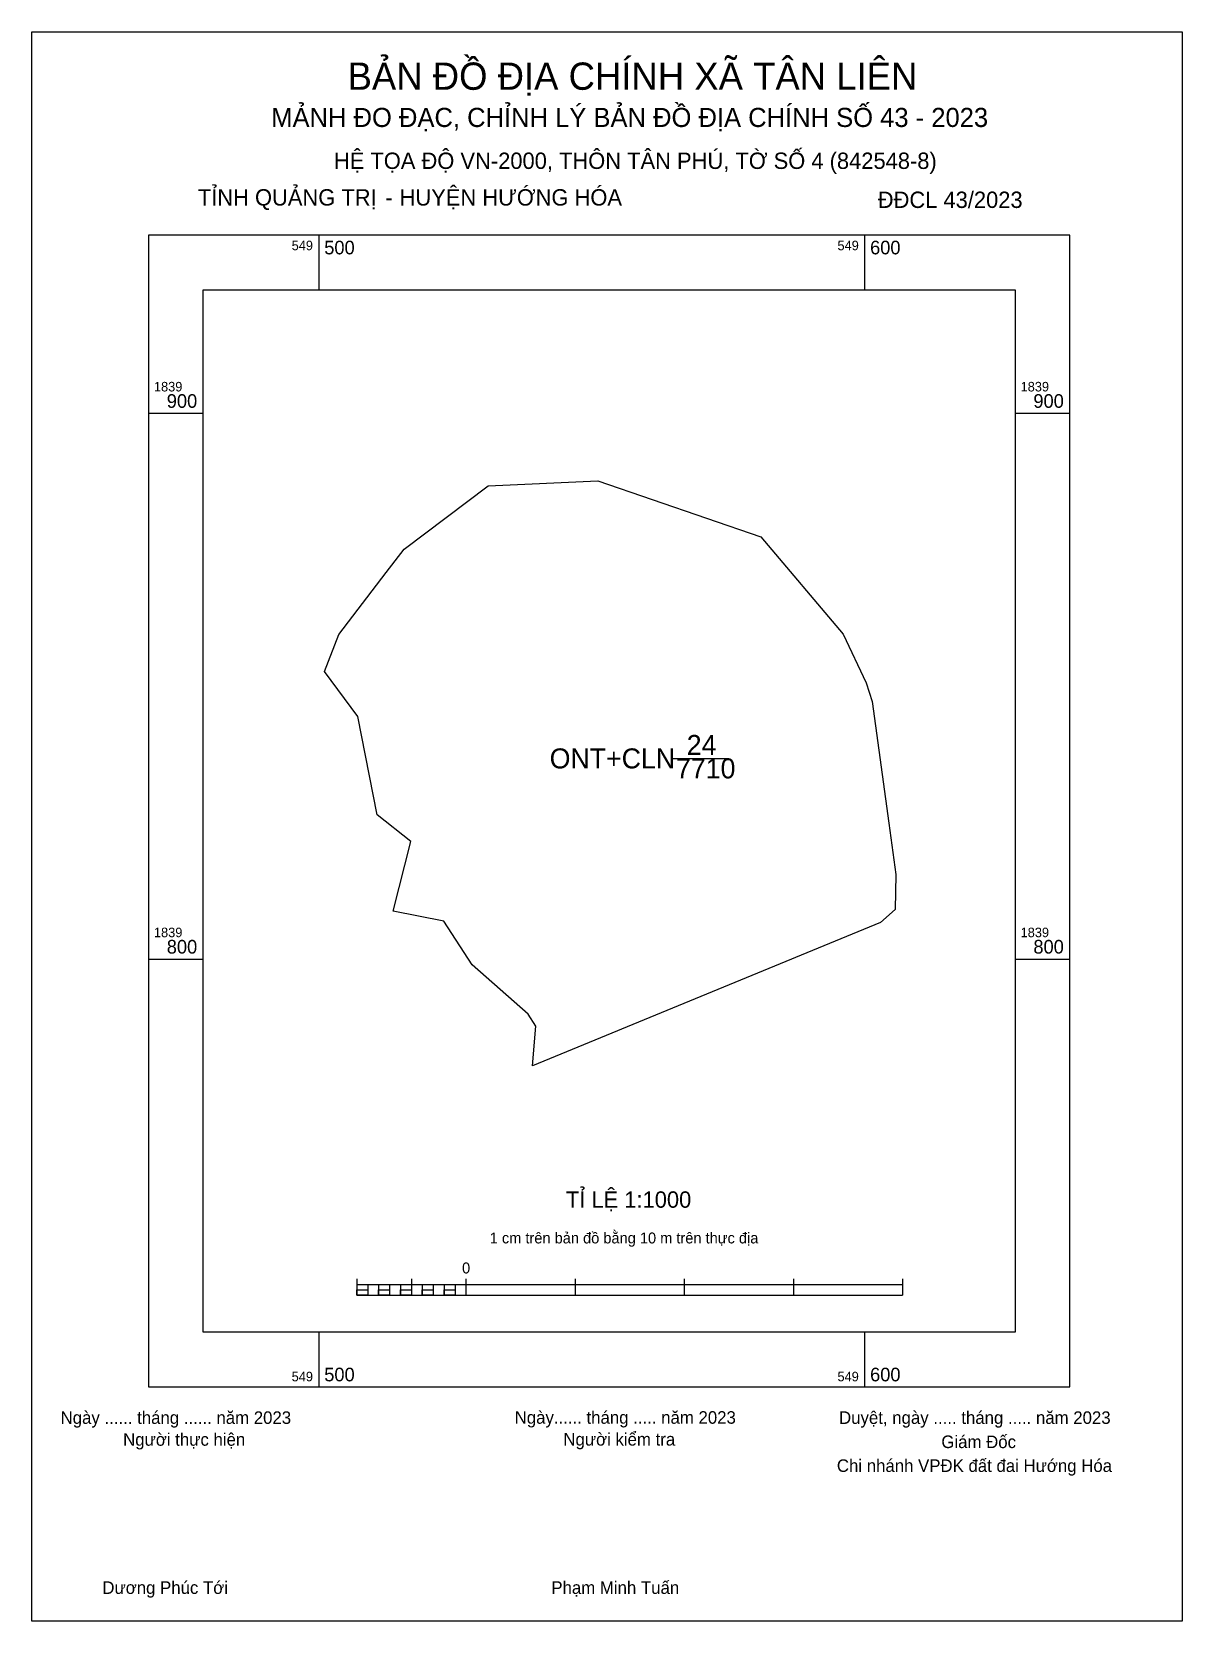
# Model space of a CAD drawing. Extents: x 549447 to 549658, y 1839679 to 1839970.
import ezdxf

# ---------------------------------------------------------------- set-up
doc = ezdxf.new("R2010")
doc.units = 0
for name, color, linetype in [('Level 1', 7, 'Continuous'), ('Level 10', 7, 'Continuous'), ('Level 2', 7, 'Continuous'), ('Level 6', 7, 'Continuous'), ('Level 62', 7, 'Continuous'), ('Level 63', 7, 'Continuous')]:
    doc.layers.add(name, color=color, linetype=linetype)

msp = doc.modelspace()

# ---------------------------------------------------------------- linework, layer by layer
at = {"layer": 'Level 1'}
for p, q in [((549447.42, 1839969.9), (549447.42, 1839969.9)), ((549658.19, 1839678.67), (549658.19, 1839678.67))]:
    msp.add_line(p, q, dxfattribs=at)
at = {"layer": 'Level 10'}
msp.add_lwpolyline([(549501.06, 1839852.69), (549503.69, 1839859.49), (549512.33, 1839870.8), (549515.62, 1839875.11), (549531.06, 1839886.69), (549551.14, 1839887.64), (549581.01, 1839877.33), (549596.1, 1839859.53), (549600.29, 1839850.62), (549601.36, 1839847.17), (549604.45, 1839824.89), (549605.75, 1839815.46), (549605.62, 1839809.06), (549602.89, 1839806.69), (549539.15, 1839780.41), (549539.78, 1839787.72), (549538.36, 1839789.87), (549528.1, 1839798.96), (549522.89, 1839806.91), (549513.64, 1839808.75), (549516.84, 1839821.55), (549510.71, 1839826.4), (549507.18, 1839844.44)], close=True, dxfattribs=at)
at = {"layer": 'Level 2'}
msp.add_lwpolyline([(549447.42, 1839969.9), (549658.18, 1839969.9), (549658.18, 1839678.67), (549447.42, 1839678.67)], close=True, dxfattribs=at)
at = {"layer": 'Level 62'}
msp.add_lwpolyline([(549478.8, 1839922.62), (549627.58, 1839922.62), (549627.58, 1839731.62), (549478.8, 1839731.62)], close=True, dxfattribs=at)
at = {"layer": 'Level 63'}
for p, q in [((549447.42, 1839964.9), (549447.42, 1839969.9)), ((549447.42, 1839969.9), (549452.42, 1839969.9)), ((549447.42, 1839964.9), (549447.42, 1839969.9)), ((549447.42, 1839969.9), (549452.42, 1839969.9)), ((549653.18, 1839969.9), (549658.18, 1839969.9)), ((549653.18, 1839969.9), (549658.18, 1839969.9)), ((549658.18, 1839969.9), (549658.18, 1839964.9)), ((549658.18, 1839969.9), (549658.18, 1839964.9)), ((549447.42, 1839964.9), (549447.42, 1839964.9)), ((549447.42, 1839964.9), (549447.42, 1839964.9)), ((549500, 1839932.62), (549500, 1839922.62)), ((549600, 1839932.62), (549600, 1839922.62)), ((549468.8, 1839900), (549478.8, 1839900)), ((549627.58, 1839900), (549637.58, 1839900)), ((549564.91, 1839836.77), (549575.14, 1839836.77)), ((549468.8, 1839800), (549478.8, 1839800)), ((549627.58, 1839800), (549637.58, 1839800)), ((549506.96, 1839741.39), (549506.96, 1839738.39)), ((549506.96, 1839740.39), (549606.96, 1839740.39)), ((549508.96, 1839740.39), (549508.96, 1839738.39)), ((549510.96, 1839740.39), (549510.96, 1839738.39)), ((549512.96, 1839740.39), (549512.96, 1839738.39)), ((549514.96, 1839740.39), (549514.96, 1839738.39)), ((549516.96, 1839741.39), (549516.96, 1839738.39)), ((549516.96, 1839740.39), (549516.96, 1839738.39)), ((549518.96, 1839740.39), (549518.96, 1839738.39)), ((549520.96, 1839740.39), (549520.96, 1839738.39)), ((549522.96, 1839740.39), (549522.96, 1839738.39)), ((549524.96, 1839740.39), (549524.96, 1839738.39)), ((549526.96, 1839741.39), (549526.96, 1839738.39)), ((549526.96, 1839740.39), (549526.96, 1839738.39)), ((549546.96, 1839741.39), (549546.96, 1839738.39)), ((549566.96, 1839741.39), (549566.96, 1839738.39)), ((549586.96, 1839741.39), (549586.96, 1839738.39)), ((549606.96, 1839741.39), (549606.96, 1839738.39)), ((549506.96, 1839738.39), (549606.96, 1839738.39)), ((549500, 1839731.62), (549500, 1839721.62)), ((549600, 1839731.62), (549600, 1839721.62)), ((549447.42, 1839678.67), (549447.42, 1839683.67)), ((549447.42, 1839678.67), (549447.42, 1839683.67)), ((549658.18, 1839683.67), (549658.18, 1839678.67)), ((549658.18, 1839683.67), (549658.18, 1839678.67)), ((549452.42, 1839678.67), (549447.42, 1839678.67)), ((549452.42, 1839678.67), (549447.42, 1839678.67)), ((549658.18, 1839678.67), (549653.18, 1839678.67)), ((549658.18, 1839678.67), (549653.18, 1839678.67))]:
    msp.add_line(p, q, dxfattribs=at)
for points in [[(549468.8, 1839932.62), (549468.8, 1839721.62), (549637.58, 1839721.62), (549637.58, 1839932.62)], [(549506.96, 1839739.39), (549508.96, 1839739.39), (549508.96, 1839738.39), (549506.96, 1839738.39)], [(549506.96, 1839739.39), (549508.96, 1839739.39), (549508.96, 1839738.39), (549506.96, 1839738.39)], [(549510.96, 1839739.39), (549512.96, 1839739.39), (549512.96, 1839738.39), (549510.96, 1839738.39)], [(549514.96, 1839739.39), (549516.96, 1839739.39), (549516.96, 1839738.39), (549514.96, 1839738.39)], [(549518.96, 1839739.39), (549520.96, 1839739.39), (549520.96, 1839738.39), (549518.96, 1839738.39)], [(549522.96, 1839739.39), (549524.96, 1839739.39), (549524.96, 1839738.39), (549522.96, 1839738.39)]]:
    msp.add_lwpolyline(points, close=True, dxfattribs=at)

# ---------------------------------------------------------------- texts
at = {"layer": 'Level 1'}
for s, p in [('ONT+CLN', (549542.3, 1839834.93)), ('24', (549567.41, 1839837.4)), ('7710', (549565.45, 1839833.1))]:
    msp.add_text(s, height=3.66, dxfattribs=at).set_placement(p)
at = {"layer": 'Level 6'}
for s, p in [('HỆ TỌA ÐỘ VN-2000, THÔN TÂN PHÚ, TỜ SỐ 4 (842548-8)', (549502.77, 1839944.77)), ('TỈ LỆ 1:1000', (549545.27, 1839754.43))]:
    msp.add_text(s, height=3, dxfattribs=at).set_placement(p)
at = {"layer": 'Level 63'}
for s, height, p in [('BẢN ĐỒ ĐỊA CHÍNH XÃ TÂN LIÊN', 5, (549505.27, 1839959.27)), ('MẢNH ĐO ĐẠC, CHỈNH LÝ BẢN ĐỒ ÐỊA CHÍNH SỐ 43 - 2023', 3.5, (549491.29, 1839952.46)), ('TỈNH QUẢNG TRỊ', 3, (549477.84, 1839938.06)), (' HUYỆN HƯỚNG HÓA', 3, (549513.69, 1839938.06)), ('ĐĐCL 43/2023', 3, (549602.41, 1839937.62)), ('-', 3, (549512.21, 1839938.06)), ('549', 1.75, (549495.03, 1839929.87)), ('500', 2.5, (549501, 1839929.12)), ('549', 1.75, (549595.03, 1839929.87)), ('600', 2.5, (549601, 1839929.12)), ('1839', 1.75, (549469.8, 1839904)), ('1839', 1.75, (549628.58, 1839904)), ('900', 2.5, (549472.15, 1839901)), ('900', 2.5, (549630.92, 1839901)), ('1839', 1.75, (549469.8, 1839804)), ('1839', 1.75, (549628.58, 1839804)), ('800', 2.5, (549472.15, 1839801)), ('800', 2.5, (549630.92, 1839801)), ('1 cm trên bản đồ bằng 10 m trên thực địa', 2, (549531.32, 1839747.89)), ('0', 2, (549526.25, 1839742.39)), ('500', 2.5, (549501, 1839722.62)), ('600', 2.5, (549601, 1839722.62)), ('549', 1.75, (549495.03, 1839722.62)), ('549', 1.75, (549595.03, 1839722.62)), ('Ngày ...... tháng ...... năm 2023', 2.3, (549452.7, 1839714.82)), ('Ngày...... tháng ..... năm 2023', 2.3, (549535.89, 1839714.85)), ('Duyệt, ngày ..... tháng ..... năm 2023', 2.3, (549595.32, 1839714.82)), ('Người thực hiện', 2.3, (549464.15, 1839710.82)), ('Người kiểm tra', 2.3, (549544.81, 1839710.85)), ('Giám Đốc', 2.3, (549614.06, 1839710.39)), ('Chi nhánh VPĐK đất đai Hướng Hóa', 2.3, (549594.92, 1839706.02)), ('Dương Phúc Tới', 2.3, (549460.35, 1839683.67)), ('Phạm Minh Tuấn', 2.3, (549542.61, 1839683.67))]:
    msp.add_text(s, height=height, dxfattribs=at).set_placement(p)

doc.saveas('drawing.dxf')
